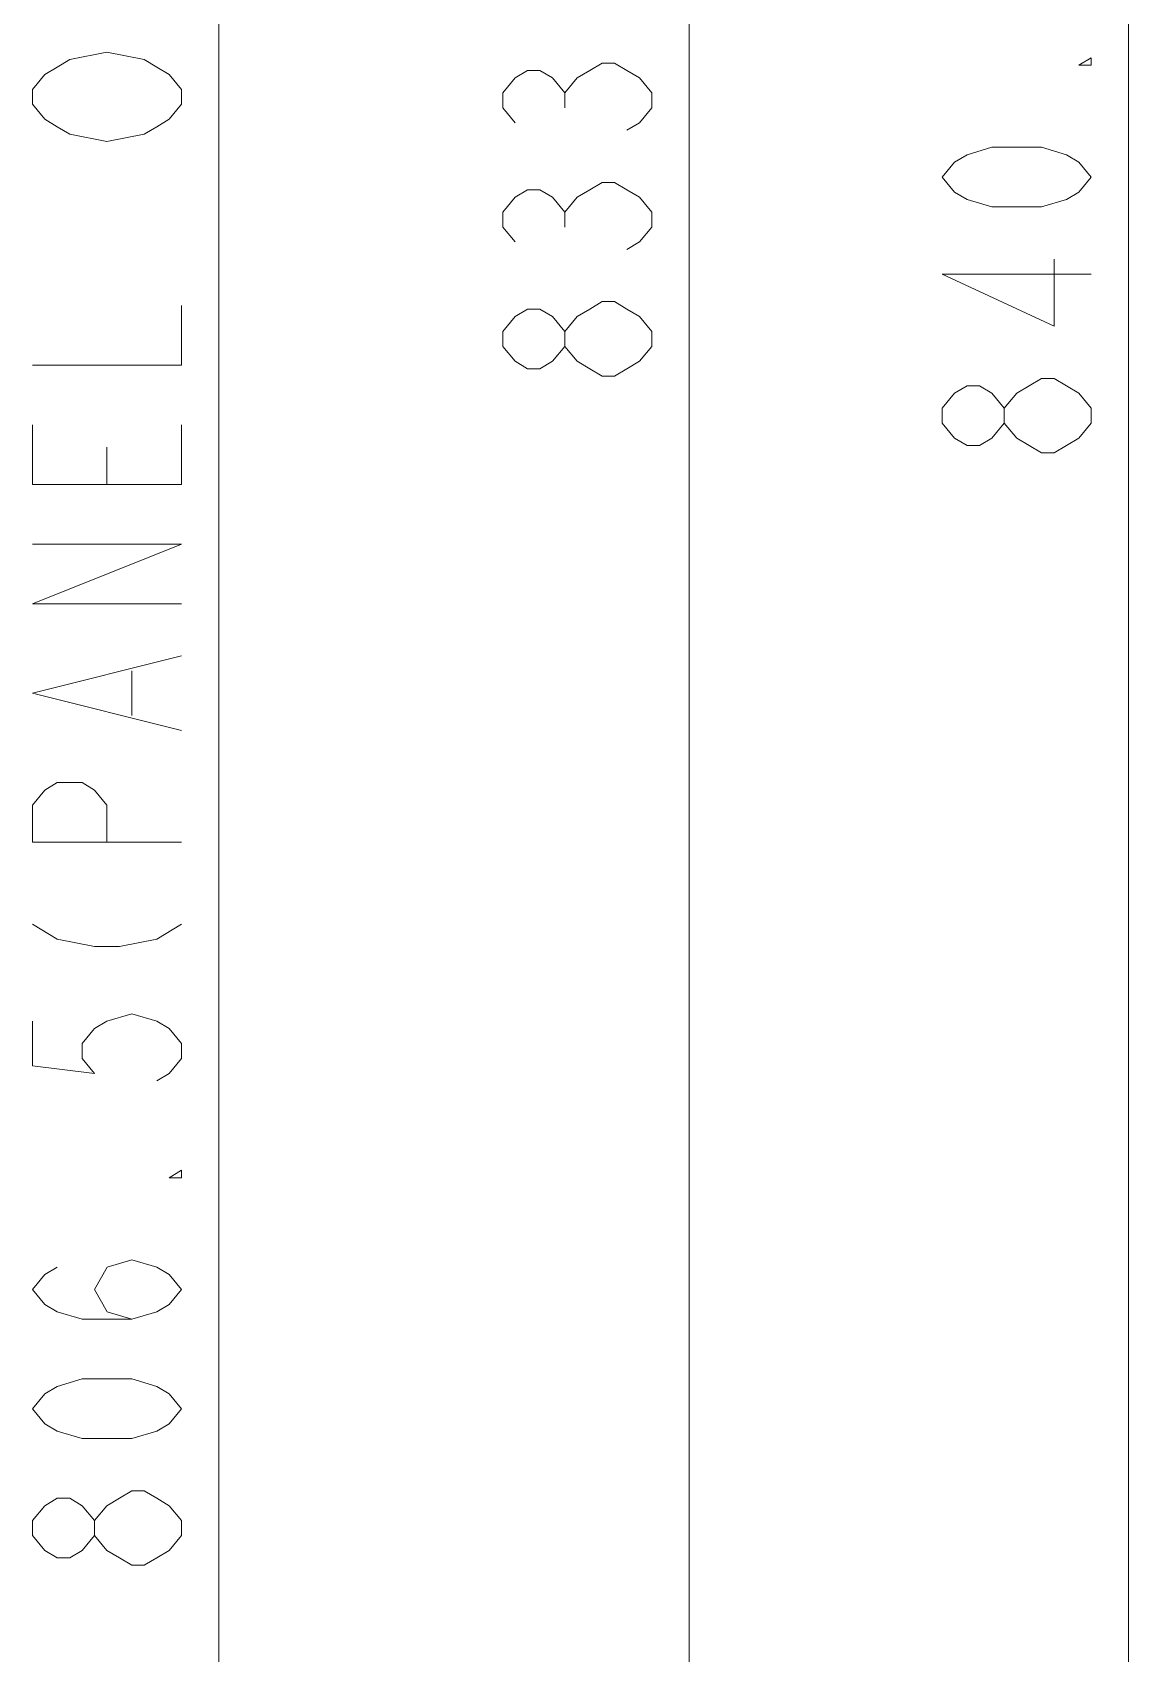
# Model space of a CAD drawing. Extents: x -382 to 1420, y -377 to 265.
# Drawn here: x -269.64 to -260.95, y -21.65 to -8.81 of the extents above; entities that cross this region are included whole.
import ezdxf

# ---------------------------------------------------------------- set-up
doc = ezdxf.new("R2010")
doc.units = 0
doc.header["$MEASUREMENT"] = 0
doc.layers.add('PDF_レイヤー 1', color=7, linetype='CONTINUOUS')

msp = doc.modelspace()

# ---------------------------------------------------------------- linework, layer by layer
at = {"layer": 'PDF_レイヤー 1', "lineweight": 0}
for points in [[(-268.1595, -31.89316), (-268.1595, 9.25471)], [(-264.43512, -25.76022), (-264.43512, 7.06839)], [(-260.95466, -26.03188), (-260.95466, 7.06838)], [(-265.81297, -9.52305), (-265.91129, -9.40487), (-265.91129, -9.28682), (-265.81297, -9.16878), (-265.71464, -9.10961), (-265.61618, -9.10961), (-265.51772, -9.16878), (-265.41939, -9.28682), (-265.32093, -9.16878), (-265.22246, -9.10961), (-265.12414, -9.05073), (-265.02568, -9.05073), (-264.92721, -9.10961), (-264.82889, -9.16878), (-264.73042, -9.28682), (-264.73042, -9.40487), (-264.82889, -9.52305), (-264.92721, -9.58207)], [(-265.41932, -9.40492), (-265.41932, -9.28688)], [(-265.81297, -10.4678), (-265.91129, -10.34975), (-265.91129, -10.23171), (-265.81297, -10.11352), (-265.71464, -10.0545), (-265.61618, -10.0545), (-265.51772, -10.11352), (-265.41939, -10.23171), (-265.32093, -10.11352), (-265.22246, -10.0545), (-265.12414, -9.99548), (-265.02568, -9.99548), (-264.92721, -10.0545), (-264.82889, -10.11352), (-264.73042, -10.23171), (-264.73042, -10.34975), (-264.82889, -10.4678), (-264.92721, -10.52696)], [(-265.41932, -10.34981), (-265.41932, -10.23163)], [(-261.24991, -10.72182), (-262.43092, -10.72182), (-261.54517, -11.13511), (-261.54517, -10.60363)], [(-269.63574, -11.44413), (-268.45473, -11.44413), (-268.45473, -10.97181)], [(-265.41932, -11.29454), (-265.51765, -11.41273), (-265.61611, -11.47161), (-265.71457, -11.47161), (-265.8129, -11.41273), (-265.91136, -11.29454), (-265.91136, -11.17636), (-265.8129, -11.05832), (-265.71457, -10.99929), (-265.61611, -10.99929), (-265.51765, -11.05832), (-265.41932, -11.17636)], [(-261.93887, -11.90281), (-262.03733, -12.02099), (-262.13565, -12.07988), (-262.23412, -12.07988), (-262.33258, -12.02099), (-262.43091, -11.90281), (-262.43091, -11.78463), (-262.33258, -11.66658), (-262.23412, -11.60756), (-262.13565, -11.60756), (-262.03733, -11.66658), (-261.93887, -11.78463)], [(-268.45475, -11.9165), (-268.45475, -12.38896), (-269.63575, -12.38896), (-269.63575, -11.9165)], [(-269.04524, -12.389), (-269.04524, -12.09361)], [(-268.45475, -13.33375), (-269.63575, -13.33375), (-268.45475, -12.86143), (-269.63575, -12.86143)], [(-268.45475, -14.33762), (-269.63575, -14.04237), (-268.45475, -13.74712)], [(-268.84838, -14.21949), (-268.84838, -13.86508)], [(-268.45475, -15.22336), (-269.63575, -15.22336), (-269.63575, -14.92811), (-269.53729, -14.80993), (-269.43883, -14.75104), (-269.24204, -14.75104), (-269.14357, -14.80993), (-269.04525, -14.92811), (-269.04525, -15.22336)], [(-269.63574, -15.87286), (-269.43895, -15.99104), (-269.1437, -16.04993), (-268.94677, -16.04993), (-268.65152, -15.99104), (-268.45473, -15.87286)], [(-269.63574, -16.64047), (-269.63574, -16.99489), (-269.1437, -17.05391), (-269.24202, -16.93572), (-269.24202, -16.81768), (-269.1437, -16.69963), (-269.04524, -16.64047), (-268.84845, -16.58145), (-268.65152, -16.64047), (-268.5532, -16.69963), (-268.45473, -16.81768), (-268.45473, -16.93572), (-268.5532, -17.05391), (-268.65152, -17.11293)], [(-268.84838, -19.00246), (-269.04517, -18.94344), (-269.14363, -18.76637), (-269.04517, -18.58916), (-268.84838, -18.53014), (-268.65159, -18.58916), (-268.55313, -18.64818), (-268.4548, -18.76637), (-268.55313, -18.88441), (-268.65159, -18.94344), (-268.84838, -19.00246), (-269.24195, -19.00246), (-269.43888, -18.94344), (-269.53721, -18.88441), (-269.63567, -18.76637), (-269.53721, -18.64818), (-269.43888, -18.58916)], [(-269.14363, -20.71496), (-269.24195, -20.83314), (-269.34042, -20.89203), (-269.43888, -20.89203), (-269.53721, -20.83314), (-269.63567, -20.71496), (-269.63567, -20.59677), (-269.53721, -20.47887), (-269.43888, -20.41971), (-269.34042, -20.41971), (-269.24195, -20.47887), (-269.14363, -20.59677)]]:
    msp.add_lwpolyline(points, dxfattribs=at)
for points in [[(-268.65153, -9.08214), (-268.55321, -9.14117), (-268.45475, -9.25921), (-268.45475, -9.3774), (-268.55321, -9.49558), (-268.65153, -9.55446), (-268.75, -9.61362), (-269.04525, -9.67265), (-269.3405, -9.61362), (-269.43883, -9.55446), (-269.53729, -9.49558), (-269.63575, -9.3774), (-269.63575, -9.25921), (-269.53729, -9.14117), (-269.43883, -9.08214), (-269.3405, -9.02312), (-269.04525, -8.96396), (-268.75, -9.02312)], [(-261.24991, -9.00932), (-261.24991, -9.06834), (-261.34838, -9.06834)], [(-261.24991, -9.95405), (-261.34838, -10.07224), (-261.44684, -10.13126), (-261.64363, -10.19028), (-262.03734, -10.19028), (-262.23413, -10.13126), (-262.3326, -10.07224), (-262.43092, -9.95405), (-262.3326, -9.83601), (-262.23413, -9.77699), (-262.03734, -9.71796), (-261.64363, -9.71796), (-261.44684, -9.77699), (-261.34838, -9.83601)], [(-264.73037, -11.29454), (-264.82883, -11.41273), (-264.92716, -11.47161), (-265.02562, -11.53077), (-265.12408, -11.53077), (-265.22241, -11.47161), (-265.32087, -11.41273), (-265.41934, -11.29454), (-265.41934, -11.17636), (-265.32087, -11.05832), (-265.22241, -10.99929), (-265.12408, -10.94027), (-265.02562, -10.94027), (-264.92716, -10.99929), (-264.82883, -11.05832), (-264.73037, -11.17636)], [(-261.24991, -11.90281), (-261.34838, -12.02099), (-261.44684, -12.07988), (-261.54517, -12.1389), (-261.64363, -12.1389), (-261.74209, -12.07988), (-261.84042, -12.02099), (-261.93888, -11.90281), (-261.93888, -11.78463), (-261.84042, -11.66658), (-261.74209, -11.60756), (-261.64363, -11.5484), (-261.54517, -11.5484), (-261.44684, -11.60756), (-261.34838, -11.66658), (-261.24991, -11.78463)], [(-268.45475, -17.82147), (-268.45475, -17.88063), (-268.55307, -17.88063)], [(-268.45475, -19.71109), (-268.55307, -19.82927), (-268.65153, -19.8883), (-268.84832, -19.94732), (-269.24204, -19.94732), (-269.43883, -19.8883), (-269.53729, -19.82927), (-269.63575, -19.71109), (-269.53729, -19.59291), (-269.43883, -19.53402), (-269.24204, -19.475), (-268.84832, -19.475), (-268.65153, -19.53402), (-268.55307, -19.59291)], [(-268.45475, -20.71496), (-268.55307, -20.83314), (-268.65153, -20.89203), (-268.75, -20.95119), (-268.84832, -20.95119), (-268.94679, -20.89203), (-269.04525, -20.83314), (-269.14357, -20.71496), (-269.14357, -20.59677), (-269.04525, -20.47887), (-268.94679, -20.41971), (-268.84832, -20.36068), (-268.75, -20.36068), (-268.65153, -20.41971), (-268.55307, -20.47887), (-268.45475, -20.59677)]]:
    msp.add_lwpolyline(points, close=True, dxfattribs=at)

doc.saveas('drawing.dxf')
